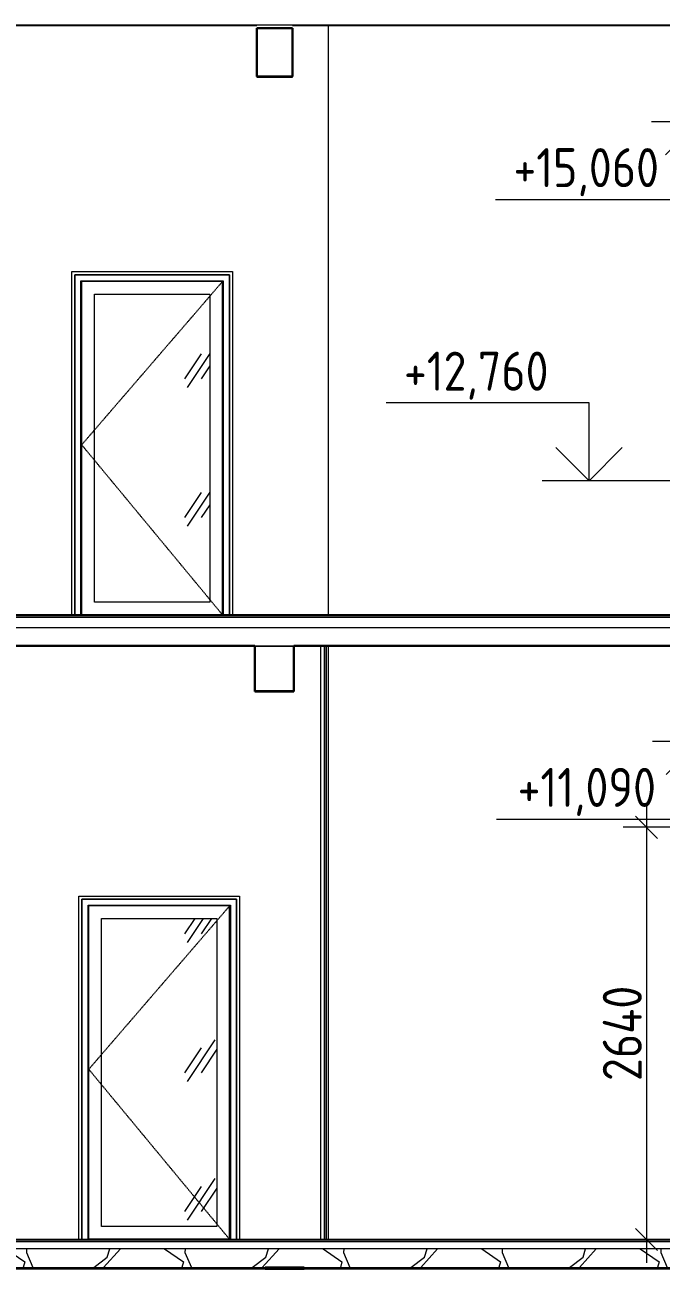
# Model space of a CAD drawing. Header units: millimetres. Extents: x -3929 to 624051, y 52832 to 514950.
# Drawn here: x 565548 to 569624, y 120456 to 128426 of the extents above; entities that cross this region are included whole.
import ezdxf

# ---------------------------------------------------------------- set-up
doc = ezdxf.new("R2010")
doc.units = ezdxf.units.MM
doc.linetypes.add('ADSK_Штриховая_ш2 п1_5', pattern=[4.5, 3, -1.5])
for name, color, linetype, lineweight in [('Аннотация', 7, 'Continuous', 18), ('Двери', 7, 'Continuous', 9), ('Каркас', 7, 'Continuous', 18), ('Отметки', 7, 'Continuous', 9), ('Перекрытие', 7, 'Continuous', 18), ('Потолки', 7, 'Continuous', 9), ('Размеры', 7, 'Continuous', 9), ('Стены внутренние', 7, 'Continuous', 18), ('Стены наружные', 7, 'Continuous', 18), ('ШТРИХОВКА', 252, 'Continuous', 15)]:
    doc.layers.add(name, color=color, linetype=linetype, lineweight=lineweight)
doc.styles.add('GOST Common_1', font='GOST_Common.ttf', dxfattribs={"width": 0.9, "height": 250})
doc.dimstyles.new('ADSK_Основной_2_5_мм', dxfattribs={"dimscale": 304.8, "dimtxt": 251.428749, "dimasz": 0.463911, "dimexe": 0.492126, "dimexo": 0.492126, "dimgap": 0.098425, "dimtad": 1, "dimrnd": 0.01, "dimdsep": 46, "dimtxsty": 'GOST Common_1', "dimblk1": 'OBLIQUE', "dimblk2": 'OBLIQUE', "dimsah": 1, "dimcen": 0.09, "dimdle": 0.492126, "dimazin": 2, "dimtfac": 1, "dimtdec": 4, "dimtix": 1, "dimtmove": 0, "dimatfit": 3, "dimfxl": 1, "dimtvp": 1, "dimtolj": 1, "dimtzin": 0, "dimlwd": 20, "dimlwe": 20, "dimarcsym": 2})
pattern_1 = [(236.31, (24475.97, 9022.3), (-888.998, -1778.001), [320.533, -2884.8]), (236.31, (24493.75, 8968.96), (-888.998, -1778.001), [192.32, -3013.015]), (236.31, (24387.07, 8968.96), (-888.998, -1778.001), [192.32, -3013.015])]
pattern_2 = [(0, (580790.93, 121145.93), (406.4, 101.6), [33.528, -271.272, 33.528, -271.272, -1625.6]), (0, (580790.93, 121145.93), (406.4, 101.6), [-609.6, 33.528, -576.072, 33.528, -271.272, -711.2]), (0, (580790.93, 121145.93), (406.4, 101.6), [-1524, 33.528, -169.672, 33.528, -474.472]), (120, (580943.33, 121196.73), (-291.1882, 301.15272), [33.528, -271.272, 33.528, -271.272, -1625.6]), (120, (580943.33, 121196.73), (-291.1882, 301.15272), [-609.6, 33.528, -576.072, 33.528, -271.272, -711.2]), (120, (580943.33, 121196.73), (-291.1882, 301.15272), [-1524, 33.528, -169.672, 33.528, -474.472]), (240, (580994.13, 121399.93), (-115.2118, -402.75272), [33.528, -271.272, 33.528, -271.272, -1625.6]), (240, (580994.13, 121399.93), (-115.2118, -402.75272), [-609.6, 33.528, -576.072, 33.528, -271.272, -711.2]), (240, (580994.13, 121399.93), (-115.2118, -402.75272), [-1524, 33.528, -169.672, 33.528, -474.472])]

# ---------------------------------------------------------------- blocks, each defined once
blk = doc.blocks.new('АС_Дверь_Однопольная_Алюминиевая - 1030х2200 алюм ост с мат_плёнкой Д19п-3647254-Разрез 1-1')
at = {"layer": 'Двери'}
h = blk.add_hatch(dxfattribs=at)
h.set_pattern_fill('FP_26', color=256, style=0, pattern_type=2)
h.set_pattern_definition(pattern_1)
h.paths.add_polyline_path([(9637.9, 7982), (9930, 7982), (9930, 9955), (9190, 9955), (9190, 7982)])
for p, q in [((10055, 10080), (9065, 10080)), ((9065, 10080), (9065, 7900)), ((9065, 7900), (9065, 10080)), ((9065, 10080), (10055, 10080)), ((10055, 7900), (10055, 10080)), ((10055, 10080), (10055, 7900)), ((9104, 7900), (9104, 10041)), ((9104, 10041), (10016, 10041)), ((10011, 10036), (9109, 10036)), ((9109, 7901), (9109, 10036)), ((10011, 7901), (10011, 10036)), ((10016, 10041), (10016, 7900)), ((9190, 7982), (9190, 9955)), ((9190, 9955), (9930, 9955)), ((9930, 9955), (9930, 7982)), ((9930, 7982), (9190, 7982)), ((10011, 7901), (9109, 7901))]:
    blk.add_line(p, q, dxfattribs=at)
at = {"layer": 'Двери', "linetype": 'ADSK_Штриховая_ш2 п1_5'}
for p, q in [((9109, 8990), (10011, 10036)), ((10011, 7901), (9109, 8990))]:
    blk.add_line(p, q, dxfattribs=at)
blk = doc.blocks.new('АС_Дверь_Однопольная_Алюминиевая - 1030х2200 алюм ост с мат_плёнкой Д19п-4650632-Разрез 1-1')
at = {"layer": 'Двери'}
h = blk.add_hatch(dxfattribs=at)
h.set_pattern_fill('FP_26', color=256, style=0, pattern_type=2)
h.set_pattern_definition(pattern_1)
h.paths.add_polyline_path([(9884.6, 11982), (9884.6, 13955), (9144.6, 13955), (9144.6, 11982), (9637.9, 11982)])
for p, q in [((10009.6, 14080), (9019.6, 14080)), ((9019.6, 14080), (9019.6, 11900)), ((9019.6, 11900), (9019.6, 14080)), ((9019.6, 14080), (10009.6, 14080)), ((9058.6, 11900), (9058.6, 14041)), ((9058.6, 14041), (9970.6, 14041)), ((9965.6, 14036), (9063.6, 14036)), ((9063.6, 11901), (9063.6, 14036)), ((9965.6, 11901), (9965.6, 14036)), ((9970.6, 14041), (9970.6, 11900)), ((10009.6, 11900), (10009.6, 14080)), ((10009.6, 14080), (10009.6, 11900)), ((9144.6, 11982), (9144.6, 13955)), ((9144.6, 13955), (9884.6, 13955)), ((9884.6, 13955), (9884.6, 11982)), ((9884.6, 11982), (9144.6, 11982)), ((9965.6, 11901), (9063.6, 11901))]:
    blk.add_line(p, q, dxfattribs=at)
at = {"layer": 'Двери', "linetype": 'ADSK_Штриховая_ш2 п1_5'}
for p, q in [((9063.6, 12990), (9965.6, 14036)), ((9965.6, 11901), (9063.6, 12990))]:
    blk.add_line(p, q, dxfattribs=at)
blk = doc.blocks.new('Высотные отметки - Стрелка вниз-12094-Разрез 1-1')
at = {"layer": 'Аннотация', "lineweight": 5}
for p, q in [((-1155.9, 15420), (-1755.9, 15420)), ((-1455.9, 15420), (-1668, 15207.9)), ((-1455.9, 15420), (-1455.9, 14920)), ((-1455.9, 15420), (-1243.8, 15207.9)), ((-1455.9, 14920), (-2755.9, 14920))]:
    blk.add_line(p, q, dxfattribs=at)
blk = doc.blocks.new('Высотные отметки - Стрелка вверх-12093-Разрез 1-1')
at = {"layer": 'Аннотация', "lineweight": 5}
for p, q in [((-8716.5, 340), (-10016.5, 340)), ((-8716.5, -160), (-8716.5, 340)), ((-8716.5, -160), (-8928.6, 52.1)), ((-8716.5, -160), (-8504.4, 52.1)), ((-8416.5, -160), (-9016.5, -160))]:
    blk.add_line(p, q, dxfattribs=at)
blk = doc.blocks.new('_Oblique')
at = {"color": 0, "linetype": 'ByBlock', "lineweight": -2}
blk.add_line((-0.5, -0.5), (0.5, 0.5), dxfattribs=at)
blk = doc.blocks.new('*D2858')
at = {"layer": 'Defpoints', "color": 0, "transparency": 16777216}
for p in [(570548.9, 123285.9), (569530.3, 120645.9), (569630.3, 120645.9)]:
    blk.add_point(p, dxfattribs=at)
at = {"layer": 'Размеры', "color": 0, "lineweight": 5, "transparency": 16777216}
for p, q in [((569530.3, 123435.9), (569530.3, 120495.9)), ((570398.9, 123285.9), (569380.3, 123285.9)), ((569480.3, 120645.9), (569380.3, 120645.9))]:
    blk.add_line(p, q, dxfattribs=at)
at = {"layer": 'Размеры', "color": 0, "lineweight": 5, "transparency": 16777216, "xscale": 141.4, "yscale": 141.4, "zscale": 141.4}
for p, rotation in [((569530.3, 123285.9), 90), ((569530.3, 120645.9), 270)]:
    blk.add_blockref('_Oblique', p, dxfattribs=dict(at, rotation=rotation))
at = {"layer": 'Размеры', "color": 0, "lineweight": 5, "transparency": 16777216, "insert": (569375.3, 121965.9), "char_height": 250, "width": 782.412, "attachment_point": 5, "rotation": 90, "style": 'GOST Common_1'}
blk.add_mtext('\\A1;2640', dxfattribs=at)

msp = doc.modelspace()

# ---------------------------------------------------------------- hatches: boundary and pattern name
at = {"layer": 'ШТРИХОВКА'}
h = msp.add_hatch(dxfattribs=at)
h.set_pattern_fill('FP_29', color=252, style=0, pattern_type=2)
h.set_pattern_definition(pattern_2)
h.paths.add_polyline_path([(574309.249, 124630.933), (574535.926, 124630.933), (574535.926, 124640.933), (556968.36, 124640.933), (556968.36, 124630.933), (573266.184, 124630.933)])
h = msp.add_hatch(dxfattribs=at)
h.set_pattern_fill('FP_29', color=252, style=0, pattern_type=2)
h.set_pattern_definition(pattern_2)
h.paths.add_polyline_path([(578220.74, 120630.933), (578359.737, 120630.933), (578359.737, 120640.933), (564125.673, 120640.933), (564125.673, 120630.933), (577959.974, 120630.933)])
h = msp.add_hatch(dxfattribs=at)
h.set_pattern_fill('FP_38', color=252, style=0, pattern_type=2)
h.set_pattern_definition([(228.013, (581522.45, 122161.93), (-8127.9666, -9144.02968), [136.69, -13532.193]), (184.97, (581431.013, 122060.333), (12191.99547, 1016.05502), [234.562, -23221.62]), (132.51, (581197.333, 122040.01), (10159.9124, -11176.07977), [165.393, -16373.89]), (267.274, (580801.093, 121786.013), (1015.88953, 20320.00577), [213.602, -21146.575]), (292.834, (580790.933, 121572.653), (-5080.07417, 12191.97012), [209.453, -20735.923]), (357.274, (580872.213, 121379.613), (-20320.00577, 1015.88953), [213.602, -21146.575]), (37.694, (581085.573, 121369.453), (-13208.042725, -10159.94461), [282.477, -27965.247]), (72.255, (581309.093, 121542.173), (7112.12749, 22351.9589), [266.688, -26402.102]), (121.43, (581390.373, 121796.173), (-8128.10005, 13207.93827), [214.325, -21218.218]), (175.236, (581278.61, 121979.05), (11175.99406, -1016.0697), [244.685, -11989.575]), (222.397, (581034.773, 121999.373), (-12192.085586, -11175.907293), [316.43, -31326.71]), (138.814, (581806.93, 121775.85), (-7111.9922, 6096.00977), [108.002, -10692.226]), (171.469, (581725.653, 121846.973), (13207.99153, -2032.05404), [205.473, -20341.855]), (225, (581522.45, 121877.45), (1e-13, -1016), [143.684, -1293.157]), (203.199, (581451.33, 121999.37), (5079.9856, 2032.0367), [77.377, -7660.25]), (291.801, (581380.21, 121968.9), (-1015.9787, 3048.0072), [109.426, -5361.9]), (30.964, (581420.85, 121867.3), (3047.9913, 2032.0134), [177.73, -5746.52]), (161.565, (581573.25, 121958.73), (2031.999, -1016.0024), [128.515, -3084.36]), (16.39, (580790.933, 121968.89), (10159.97517, 3048.0812), [180.035, -17823.53]), (70.346, (580963.65, 122019.69), (-4064.0339, -11175.98797), [151.04, -14952.887]), (293.199, (581573.25, 122161.93), (-2032.0367, 5079.9856), [154.75, -7582.873]), (343.61, (581634.213, 122019.69), (-10159.97517, 3048.0812), [180.035, -17823.53]), (339.444, (580790.93, 121338.97), (-5080.0015, 2031.99615), [173.614, -8507.094]), (294.775, (580953.49, 121278.01), (-5079.9732, 11176.0126), [145.47, -14401.437]), (66.801, (581583.41, 121145.93), (2032.0367, 5079.9856), [154.75, -7582.873]), (17.354, (581644.373, 121288.17), (-13208.00149, -4063.99474), [170.313, -16860.95]), (69.444, (581085.57, 121145.93), (-2031.99615, -5080.0015), [86.807, -8593.9]), (101.31, (581522.45, 121145.93), (-1016.0048, 4063.999), [51.806, -5128.797]), (165.964, (581512.3, 121196.73), (3048.0036, -1015.9877), [209.453, -3979.62]), (186.009, (581309.093, 121247.53), (10159.99987, 1015.9998), [194.107, -19216.546]), (303.69, (581420.85, 121775.85), (-1015.9976, 2032.0017), [146.53, -3516.71]), (353.157, (581502.133, 121653.933), (17271.99206, -2032.068835), [255.823, -25326.404]), (60.945, (581756.13, 121623.45), (-4064.04974, -7111.97225), [104.603, -10355.757]), (90, (581806.9, 121714.9), (-1016, 1016), [60.96, -955.04]), (120.256, (581288.77, 121278.01), (4063.94492, -7112.03103), [141.147, -13973.576]), (48.013, (581217.65, 121399.93), (8127.9666, 9144.02968), [273.377, -13395.505]), (0, (581400.5, 121603.1), (1016, 1016), [264.16, -751.84]), (325.305, (581664.69, 121603.13), (-10160.01873, 7111.97318), [160.644, -15903.726]), (254.055, (581796.77, 121511.69), (-1015.9713, -4064.0072), [147.93, -7248.66]), (207.646, (581756.133, 121369.453), (-19303.99578, -10160.00796), [240.858, -23844.986]), (175.426, (581542.773, 121257.693), (-13207.99929, 1016.01778), [254.812, -25226.34])])
h.paths.add_polyline_path([(564125.673, 120465.933), (578359.737, 120465.933), (578359.737, 120585.933), (564125.673, 120585.933), (564125.673, 120475.535)])

# ---------------------------------------------------------------- linework, layer by layer
at = {"layer": 'Каркас', "lineweight": 30}
for p, q in [((567263.195, 128405.933), (567033.195, 128405.933)), ((567033.195, 128405.933), (567033.195, 128095.933)), ((567263.195, 128095.933), (567263.195, 128405.933)), ((567033.195, 128095.933), (567263.195, 128095.933)), ((567021.608, 124445.933), (567021.608, 124155.933)), ((567271.608, 124155.933), (567271.608, 124445.933)), ((567021.608, 124155.933), (567271.608, 124155.933)), ((567336.599, 120465.933), (567086.599, 120465.933)), ((567086.599, 120465.933), (567086.599, 120455.933)), ((567336.599, 120455.933), (567336.599, 120465.933))]:
    msp.add_line(p, q, dxfattribs=at)
at = {"layer": 'Каркас'}
for p, q in [((567271.608, 124445.933), (567021.608, 124445.933)), ((567086.599, 120455.933), (567336.599, 120455.933))]:
    msp.add_line(p, q, dxfattribs=at)
at = {"layer": 'Отметки', "lineweight": 5}
msp.add_line((571043.179, 125505.933), (569161.98, 125505.933), dxfattribs=at)
at = {"layer": 'Перекрытие', "lineweight": 20}
for p, q in [((564126.854, 128425.933), (605818.36, 128425.933)), ((581415.673, 124643.383), (556968.36, 124643.383)), ((556847.926, 124565.933), (605818.36, 124565.933)), ((564293.195, 124445.933), (567021.608, 124445.933)), ((567271.608, 124445.933), (569821.608, 124445.933)), ((611927.844, 120643.383), (556542.881, 120643.383)), ((564125.673, 120465.933), (605867.456, 120465.933)), ((567086.599, 120455.933), (564125.673, 120455.933)), ((570221.608, 120455.933), (567336.599, 120455.933))]:
    msp.add_line(p, q, dxfattribs=at)
at = {"layer": 'Перекрытие'}
for p, q in [((574535.926, 124645.933), (556968.36, 124645.933)), ((583915.673, 124640.933), (556968.36, 124640.933)), ((581415.673, 124630.933), (556968.36, 124630.933)), ((567021.608, 124445.933), (567271.608, 124445.933)), ((611927.844, 120640.933), (556542.881, 120640.933)), ((611927.844, 120630.933), (556542.881, 120630.933)), ((605887.456, 120645.933), (556768.36, 120645.933)), ((611927.844, 120585.933), (556542.881, 120585.933)), ((567336.599, 120455.933), (567086.599, 120455.933))]:
    msp.add_line(p, q, dxfattribs=at)
at = {"layer": 'Потолки', "lineweight": 18}
for p, q in [((564283.195, 128420.933), (567033.195, 128420.933)), ((566703.195, 128425.933), (566703.195, 128420.933)), ((567033.195, 128420.933), (567033.195, 128425.933)), ((567263.195, 128425.933), (567263.195, 128420.933)), ((567263.195, 128420.933), (567593.195, 128420.933)), ((567593.195, 128420.933), (567593.195, 128425.933)), ((567593.195, 128420.933), (569833.195, 128420.933)), ((569503.195, 128425.933), (569503.195, 128420.933)), ((567263.195, 128095.933), (567033.195, 128095.933)), ((567033.195, 128095.933), (567033.195, 128090.933)), ((567033.195, 128090.933), (567263.195, 128090.933)), ((567263.195, 128090.933), (567263.195, 128095.933)), ((567021.608, 124450.933), (564643.195, 124450.933)), ((566671.608, 124450.933), (566671.608, 124445.933)), ((567021.608, 124445.933), (567021.608, 124450.933)), ((567271.608, 124450.933), (567271.608, 124445.933)), ((567621.608, 124450.933), (567271.608, 124450.933)), ((569821.608, 124450.933), (567621.608, 124450.933)), ((567621.608, 124445.933), (567621.608, 124450.933)), ((569471.608, 124450.933), (569471.608, 124445.933)), ((567271.608, 124160.933), (567021.608, 124160.933)), ((567021.608, 124160.933), (567021.608, 124155.933)), ((567021.608, 124155.933), (567271.608, 124155.933)), ((567271.608, 124155.933), (567271.608, 124160.933))]:
    msp.add_line(p, q, dxfattribs=at)
at = {"layer": 'Стены внутренние'}
for p, q in [((567489.977, 128420.933), (567489.977, 124645.933)), ((565847.926, 124645.933), (565847.926, 126845.933)), ((565847.926, 126845.933), (566877.926, 126845.933)), ((566877.926, 126845.933), (566877.926, 124645.933)), ((567444.977, 120645.933), (567444.977, 124445.933)), ((567464.977, 124445.933), (567464.977, 120645.933)), ((567479.977, 120645.933), (567479.977, 124445.933)), ((567489.977, 124445.933), (567489.977, 120645.933)), ((565893.36, 120645.933), (565893.36, 122845.933)), ((565893.36, 122845.933), (566923.36, 122845.933)), ((566923.36, 122845.933), (566923.36, 120645.933)), ((565903.36, 120455.933), (565903.36, 120465.933)), ((566913.36, 120465.933), (566913.36, 120455.933)), ((567393.36, 120455.933), (567393.36, 120465.933)), ((567413.36, 120465.933), (567413.36, 120455.933)), ((567418.353, 120465.933), (567418.353, 120455.933)), ((567533.36, 120465.933), (567533.36, 120455.933))]:
    msp.add_line(p, q, dxfattribs=at)
at = {"layer": 'Стены наружные'}
msp.add_line((567476.977, 124445.933), (567476.977, 120645.933), dxfattribs=at)

# ---------------------------------------------------------------- block references
at = {"layer": 'Двери'}
for name in ['АС_Дверь_Однопольная_Алюминиевая - 1030х2200 алюм ост с мат_плёнкой Д19п-4650632-Разрез 1-1', 'АС_Дверь_Однопольная_Алюминиевая - 1030х2200 алюм ост с мат_плёнкой Д19п-3647254-Разрез 1-1']:
    msp.add_blockref(name, (556848.36, 112745.933), dxfattribs=at)
at = {"layer": 'Отметки', "lineweight": 20}
for p in [(571319.036, 112385.926), (571324.677, 108415.933)]:
    msp.add_blockref('Высотные отметки - Стрелка вниз-12094-Разрез 1-1', p, dxfattribs=at)
at = {"layer": 'Отметки', "lineweight": 5}
msp.add_blockref('Высотные отметки - Стрелка вверх-12093-Разрез 1-1', (577878.468, 125665.933), dxfattribs=at)

# ---------------------------------------------------------------- texts
at = {"layer": 'Отметки', "lineweight": 20, "char_height": 250, "attachment_point": 1, "line_spacing_factor": 1.022761, "style": 'GOST Common_1'}
for s, insert, width in [('+15,060', (568677.896, 127636.482), 1164.59094), ('+12,760', (567976.734, 126332.64), 1164.59094), ('+11,090', (568704.908, 123666.489), 1113.30067)]:
    msp.add_mtext(s, dxfattribs=dict(at, insert=insert, width=width))

# ---------------------------------------------------------------- dimensions: what is measured, and where the dimension line sits
at = {"layer": 'Размеры', "lineweight": 5}
dim = msp.add_linear_dim(base=(569530.295, 120645.933), p1=(570548.889, 123285.933), p2=(569630.279, 120645.933), angle=90, dimstyle='ADSK_Основной_2_5_мм', override={"dimpost": '<>', "dimfxl": 2795.253683, "dimlwd": 5, "dimlwe": 5}, dxfattribs=at)
dim.commit()
dim.dimension.update_dxf_attribs({"geometry": '*D2858', "text_midpoint": (569375.295, 121965.933)})

doc.saveas('drawing.dxf')
